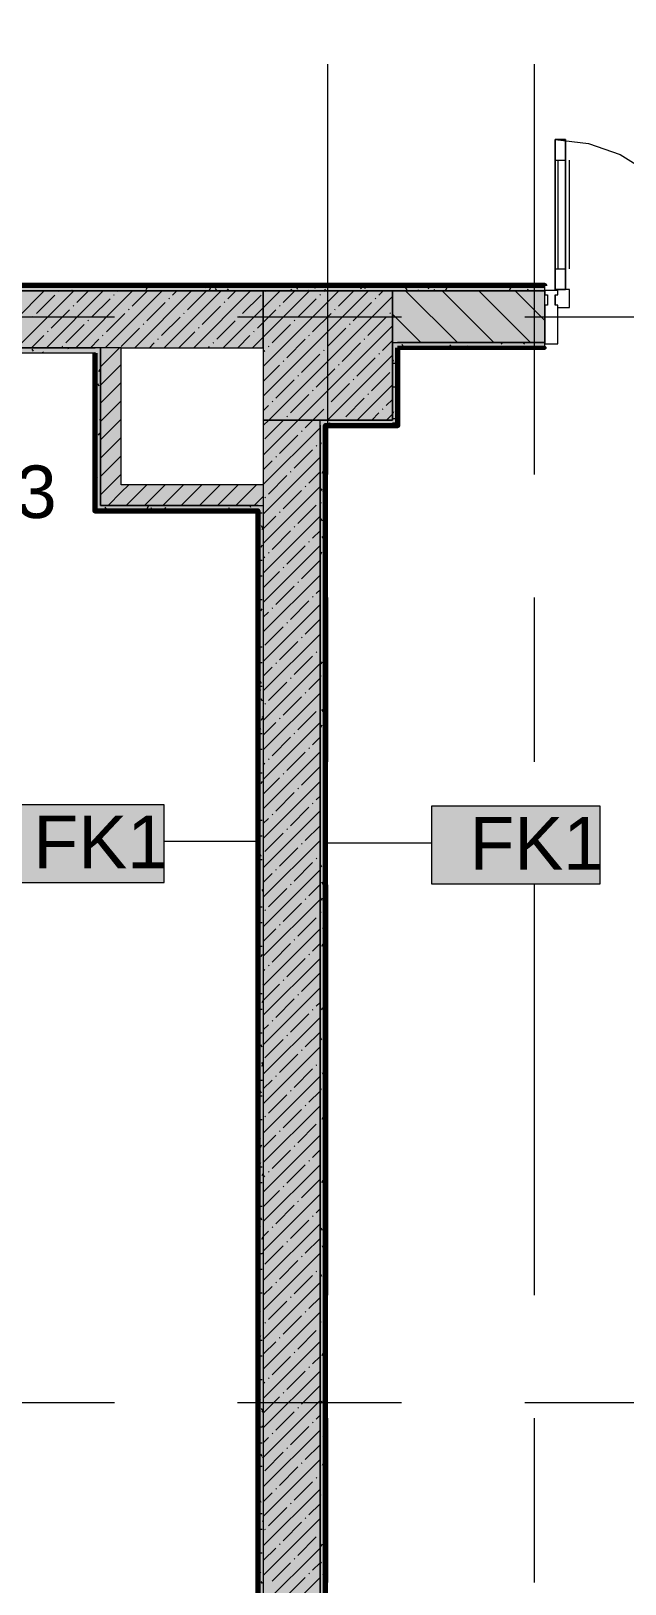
# Model space of a CAD drawing. Header units: millimetres. Extents: x -3817 to 677485, y -22715 to 103890.
# Drawn here: x 373794 to 376093, y 4817 to 10824 of the extents above; entities that cross this region are included whole.
import ezdxf

# ---------------------------------------------------------------- set-up
doc = ezdxf.new("R2010")
doc.units = ezdxf.units.MM
doc.layers.add('PDF _Геометрия', color=7, linetype='Continuous', true_color=0x1d1d1d)
doc.layers.add('PDF _Сплошная заливка', color=7, linetype='Continuous', true_color=0xffffff)
doc.layers.add('PDF _Текст', color=7, linetype='Continuous')
doc.styles.add('PDF GOST-Common', font='arial.ttf')

msp = doc.modelspace()

# ---------------------------------------------------------------- hatches: boundary and pattern name
at = {"layer": 'PDF _Сплошная заливка', "transparency": 33554559}
h = msp.add_hatch(color=256, dxfattribs=at)
h.paths.add_polyline_path([(370062.9, 9819), (372192.9, 9819), (372192.9, 9839), (370062.9, 9839)], flags=0)
h.paths.add_polyline_path([(379062.9, 9819), (379062.9, 9839), (377442.9, 9839), (377442.9, 9819), (377512.8, 9819)], flags=0)
h.paths.add_polyline_path([(373392.9, 9819), (375782.9, 9819), (375782.9, 9839), (373392.9, 9839)], flags=0)
for points in [[(370692.9, 9599), (374692.9, 9599), (374692.9, 9819), (373392.9, 9819), (373392.9, 9749), (372192.9, 9749), (372192.9, 9819), (370692.9, 9819), (370692.9, 9714.6)], [(374692.9, 9319), (375192.9, 9319), (375192.9, 9819), (374692.9, 9819), (374692.9, 9714.6)], [(375192.9, 9299), (375212.9, 9299), (375212.9, 9619), (375192.9, 9619), (375192.9, 9319)], [(374911.7, 2319), (374912.9, 2319), (374912.9, 9319), (374692.9, 9319), (374692.9, 2319)], [(374932.9, 9299), (375192.9, 9299), (375192.9, 9319), (374912.9, 9319), (374912.9, 9299)], [(374932.9, 2319), (374932.9, 9299), (374912.9, 9299), (374912.9, 2319), (374925.9, 2319)], [(374692.9, 8989), (374692.9, 9069), (374142.9, 9069), (374142.9, 8989), (374672.9, 8989)], [(374671.9, 8969), (374672.9, 8969), (374672.9, 8989), (374042.9, 8989), (374042.9, 8969), (374512.1, 8969)]]:
    msp.add_hatch(color=256, dxfattribs=at).paths.add_polyline_path(points)
h = msp.add_hatch(color=256, dxfattribs=at)
h.paths.add_polyline_path([(379172.9, 9619), (379172.9, 9819), (377442.9, 9819), (377442.9, 9619), (377512.8, 9619)], flags=0)
h.paths.add_polyline_path([(375212.9, 9619), (375782.9, 9619), (375782.9, 9819), (375192.9, 9819), (375192.9, 9619)], flags=0)
h = msp.add_hatch(color=256, dxfattribs=at)
h.paths.add_polyline_path([(377512.8, 9599), (379172.9, 9599), (379172.9, 9619), (377442.9, 9619), (377442.9, 9599)], flags=0)
h.paths.add_polyline_path([(375212.9, 9599), (375782.9, 9599), (375782.9, 9619), (375212.9, 9619)], flags=0)

# ---------------------------------------------------------------- linework, layer by layer
at = {"layer": 'PDF _Геометрия', "color": 253, "lineweight": 9, "true_color": 0xaaaaaa}
msp.add_lwpolyline([(375822.9, 9824), (375822.9, 10404), (375952, 10389.5), (376074.5, 10346.6), (376184.5, 10277.5), (376276.4, 10185.6), (376345.5, 10075.7), (376388.3, 9953.1), (376402.9, 9824, -0.414215), (377402.9, 10824), (377402.9, 9824)], format="xyb", dxfattribs=at)
for points in [[(374942.9, 9108.7), (374942.9, 10696.2)], [(375742.9, 9108.7), (375742.9, 10696.2)], [(375822.9, 10324), (375862.9, 10324)], [(375832.9, 10324), (375832.9, 9904)], [(375876.9, 10324), (375876.9, 9904)], [(375822.9, 9904), (375862.9, 9904)], [(375832.9, 9754), (375877.9, 9754), (375877.9, 9824), (375822.9, 9824), (375822.9, 9821)], [(375822.9, 9804), (375822.9, 9764)], [(372530, 9719), (374117.5, 9719)], [(374593.8, 9719), (375228.8, 9719)], [(375705, 9719), (377292.5, 9719)], [(374942.9, 7997.4), (374942.9, 8632.4)], [(375742.9, 7997.4), (375742.9, 8632.4)], [(374942.9, 5933.7), (374942.9, 7521.2)], [(375742.9, 5933.7), (375742.9, 7521.2)], [(372530, 5519), (374117.5, 5519)], [(374593.8, 5519), (375228.8, 5519)], [(375705, 5519), (377292.5, 5519)], [(374942.9, 4822.4), (374942.9, 5457.4)], [(375742.9, 4822.4), (375742.9, 5457.4)]]:
    msp.add_lwpolyline(points, dxfattribs=at)
msp.add_lwpolyline([(375862.9, 9824), (375822.9, 9824), (375822.9, 10404), (375862.9, 10404), (375862.9, 9824), (375862.9, 10404), (375822.9, 10404), (375822.9, 9824)], close=True, dxfattribs=at)
at = {"layer": 'PDF _Геометрия', "color": 231, "lineweight": 70, "true_color": 0xff80c0}
for points in [[(375782.9, 9839), (375782.9, 9840), (370052.4, 9840), (369292.9, 9840), (369292.9, 9839)], [(374041.9, 9578), (374041.9, 8969), (374041.9, 8968), (374671.9, 8968), (374671.9, 2040), (370962.9, 2040)], [(374933.9, 2339), (374933.9, 9298), (375212.9, 9298), (375213.9, 9298), (375213.9, 9598)], [(375212.9, 9299), (375192.9, 9299)], [(374042.9, 8969), (374042.9, 8989)]]:
    msp.add_lwpolyline(points, dxfattribs=at)
at = {"layer": 'PDF _Геометрия', "color": 9, "lineweight": 9, "true_color": 0xc0c0c0}
for points in [[(373392.9, 9839), (373392.9, 9819), (375192.9, 9819), (375192.9, 9619), (375192.9, 9319), (374912.9, 9319), (374692.9, 9319), (374692.9, 9069), (374142.9, 9069), (374142.9, 9599), (374692.9, 9599), (374692.9, 9819), (370692.9, 9819), (370692.9, 9599), (371392.9, 9599), (371392.9, 9069), (370272.9, 9069), (370272.9, 9319), (370192.9, 9319), (370192.9, 9069), (370192.9, 8989), (371236.7, 8989), (370192.9, 8989), (370192.9, 9599)], [(375212.9, 9599), (375782.9, 9599), (375782.9, 9619), (375782.9, 9819), (375782.9, 9839)], [(375192.9, 9299), (375212.9, 9299)], [(374042.9, 8989), (374042.9, 8969)]]:
    msp.add_lwpolyline(points, dxfattribs=at)
at = {"layer": 'PDF _Геометрия', "color": 7, "lineweight": 9}
for points in [[(375782.9, 9839), (373392.9, 9839)], [(375192.9, 9619), (375212.9, 9619), (375782.9, 9619), (375212.9, 9619)], [(371472.9, 9579), (371472.9, 8989), (371472.9, 9579), (371472.9, 9599), (374042.9, 9599), (371472.9, 9599), (371392.9, 9599)], [(371492.9, 9579), (374041.9, 9579)], [(374142.9, 9599), (374062.9, 9599), (374042.9, 9599)], [(374042.9, 9579), (374042.9, 8989)], [(375212.9, 9299), (375212.9, 9598)], [(374912.9, 9299), (374912.9, 2319), (374912.9, 9299), (374912.9, 9319)], [(374932.9, 2340), (374932.9, 9298), (374932.9, 9299), (375192.9, 9299)], [(374692.9, 9069), (374692.9, 8989), (374692.9, 2039), (374692.9, 2019)], [(374042.9, 8969), (374671.9, 8969)], [(374672.9, 8989), (374142.9, 8989), (374672.9, 8989), (374692.9, 8989), (374692.9, 2039)], [(374672.9, 8969), (374672.9, 2040)], [(374672.4, 7688.8), (374309.7, 7688.8)], [(374933.4, 7683.4), (375344.3, 7683.4)]]:
    msp.add_lwpolyline(points, dxfattribs=at)
at = {"layer": 'PDF _Геометрия', "color": 231, "lineweight": 9, "true_color": 0xff80c0}
for points in [[(373392.9, 9839), (375782.9, 9839)], [(374042.9, 8989), (374042.9, 9579), (374041.9, 9579)], [(375213.9, 9598), (375212.9, 9598), (375212.9, 9299)], [(375192.9, 9299), (374932.9, 9299), (374932.9, 9298), (374932.9, 2339), (374933.9, 2339)], [(374672.9, 2039), (374672.9, 2040), (374672.9, 8969), (374671.9, 8969), (374042.9, 8969)]]:
    msp.add_lwpolyline(points, dxfattribs=at)
at = {"layer": 'PDF _Геометрия', "lineweight": 9}
for points in [[(373625.6, 9599), (373845.6, 9819)], [(373739.6, 9599), (373959.6, 9819)], [(373815, 9731.4), (373886.3, 9802.7)], [(373853.7, 9599), (374073.7, 9819)], [(373900.5, 9816.9), (373902.6, 9819)], [(373967.7, 9599), (374187.7, 9819)], [(373971.8, 9774.1), (374016.7, 9819)], [(374081.8, 9599), (374301.8, 9819)], [(374114.4, 9802.7), (374116.7, 9805)], [(374128.6, 9816.9), (374130.7, 9819)], [(374185.6, 9759.9), (374244.8, 9819)], [(374195.8, 9599), (374415.8, 9819)], [(374309.9, 9599), (374529.9, 9819)], [(374342.5, 9802.7), (374358.8, 9819)], [(374399.5, 9745.6), (374470.8, 9816.9)], [(374423.9, 9599), (374643.9, 9819)], [(374538, 9599), (374692.9, 9753.9), (374758, 9819)], [(374556.3, 9788.4), (374586.9, 9819)], [(374613.3, 9731.4), (374684.6, 9802.7)], [(374652, 9599), (374692.9, 9639.9), (374872, 9819)], [(374692.9, 9525.8), (374986.1, 9819)], [(374692.9, 9411.8), (375100.1, 9819)], [(374692.9, 9297.7), (374714.2, 9319), (375192.9, 9797.7)], [(374698.9, 9816.9), (374701, 9819)], [(374770.1, 9774.1), (374815, 9819)], [(374912.7, 9802.7), (374915.1, 9805)], [(374927, 9816.9), (374929.1, 9819)], [(374984, 9759.9), (375043.1, 9819)], [(375140.8, 9802.7), (375157.2, 9819)], [(375444.3, 9619), (375244.3, 9819)], [(375585.7, 9619), (375385.7, 9819)], [(375727.2, 9619), (375527.2, 9819)], [(375782.9, 9704.7), (375668.6, 9819)], [(373872, 9674.4), (373943.3, 9745.6)], [(373957.5, 9759.9), (373959.9, 9762.3)], [(374028.8, 9717.1), (374100.1, 9788.4)], [(374171.4, 9745.6), (374173.8, 9748)], [(374242.7, 9702.9), (374314, 9774.1)], [(374328.2, 9788.4), (374330.6, 9790.8)], [(374385.2, 9731.4), (374387.6, 9733.7)], [(374456.5, 9688.6), (374527.8, 9759.9)], [(374542.1, 9774.1), (374544.4, 9776.5)], [(374670.4, 9674.4), (374692.9, 9696.9), (374741.6, 9745.6)], [(374755.9, 9759.9), (374758.3, 9762.3)], [(374827.2, 9717.1), (374898.5, 9788.4)], [(374969.7, 9745.6), (374972.1, 9748)], [(375041, 9702.9), (375112.3, 9774.1)], [(375126.6, 9788.4), (375128.9, 9790.8)], [(375183.6, 9731.4), (375185.9, 9733.7)], [(373800.7, 9717.1), (373803.1, 9719.5)], [(373929, 9617.3), (374000.3, 9688.6)], [(374014.6, 9702.9), (374016.9, 9705.2)], [(374085.9, 9660.1), (374157.1, 9731.4)], [(374142.9, 9603.1), (374214.2, 9674.4)], [(374228.4, 9688.6), (374230.8, 9691)], [(374299.7, 9645.8), (374371, 9717.1)], [(374442.3, 9674.4), (374444.6, 9676.7)], [(374513.5, 9631.6), (374584.8, 9702.9)], [(374599.1, 9717.1), (374601.4, 9719.5)], [(374692.9, 9183.7), (374828.2, 9319), (375192.9, 9683.7)], [(374727.4, 9617.3), (374798.7, 9688.6)], [(374812.9, 9702.9), (374815.3, 9705.2)], [(374884.2, 9660.1), (374955.5, 9731.4)], [(374941.2, 9603.1), (375012.5, 9674.4)], [(375026.8, 9688.6), (375029.1, 9691)], [(375098, 9645.8), (375169.3, 9717.1)], [(375302.9, 9619), (375192.9, 9729)], [(373796.7, 9599), (373843.5, 9645.8)], [(373857.8, 9660.1), (373860.1, 9662.5)], [(374024.8, 9599), (374057.3, 9631.6)], [(374071.6, 9645.8), (374074, 9648.2)], [(374252.9, 9599), (374271.2, 9617.3)], [(374285.4, 9631.6), (374287.8, 9634)], [(374366.9, 9599), (374428, 9660.1)], [(374499.3, 9617.3), (374501.7, 9619.7)], [(374595, 9599), (374641.8, 9645.8)], [(374656.1, 9660.1), (374658.5, 9662.5)], [(374784.4, 9560.3), (374855.7, 9631.6)], [(374869.9, 9645.8), (374872.3, 9648.2)], [(374998.2, 9546), (375069.5, 9617.3)], [(375083.8, 9631.6), (375086.2, 9634)], [(375155.1, 9588.8), (375192.9, 9626.6)], [(373914.8, 9603.1), (373917.2, 9605.4)], [(374062.9, 9596), (374065.9, 9599)], [(374062.9, 9525.3), (374136.6, 9599)], [(374481, 9599), (374485, 9603.1)], [(374692.9, 9582.8), (374698.9, 9588.8)], [(374713.1, 9603.1), (374715.5, 9605.4)], [(374841.4, 9503.3), (374912.7, 9574.6)], [(374927, 9588.8), (374929.3, 9591.2)], [(374942.3, 9319), (375192.9, 9569.6)], [(375055.3, 9489), (375126.6, 9560.3)], [(375140.8, 9574.6), (375143.2, 9576.9)], [(374062.9, 9454.6), (374142.9, 9534.6)], [(374692.9, 9468.8), (374755.9, 9531.8)], [(374770.1, 9546), (374772.5, 9548.4)], [(374898.5, 9446.3), (374969.7, 9517.5)], [(374984, 9531.8), (374986.4, 9534.2)], [(375112.3, 9432), (375183.6, 9503.3)], [(374062.9, 9383.9), (374142.9, 9463.9)], [(374741.6, 9403.5), (374812.9, 9474.8)], [(374827.2, 9489), (374829.5, 9491.4)], [(374884.2, 9432), (374886.6, 9434.4)], [(374955.5, 9389.2), (375026.8, 9460.5)], [(375041, 9474.8), (375043.4, 9477.1)], [(375056.3, 9319), (375192.9, 9455.6)], [(374062.9, 9313.2), (374142.9, 9393.2)], [(374692.9, 9354.7), (374713.1, 9375)], [(374727.4, 9389.2), (374729.7, 9391.6)], [(374798.7, 9346.5), (374869.9, 9417.7)], [(374941.2, 9375), (374943.6, 9377.3)], [(375012.5, 9332.2), (375083.8, 9403.5)], [(375098, 9417.7), (375100.4, 9420.1)], [(375169.3, 9375), (375192.9, 9398.5)], [(374062.9, 9242.4), (374142.9, 9322.4)], [(374698.9, 9246.7), (374770.1, 9317.9)], [(374784.4, 9332.2), (374786.8, 9334.6)], [(374855.7, 9289.4), (374885.3, 9319), (374927, 9360.7)], [(374999.3, 9319), (375000.6, 9320.3)], [(375113.4, 9319), (375140.8, 9346.5)], [(375155.1, 9360.7), (375157.4, 9363.1)], [(375170.4, 9319), (375192.9, 9341.5)], [(374062.9, 9171.7), (374142.9, 9251.7)], [(374692.9, 9069.6), (374912.9, 9289.6)], [(374755.9, 9189.6), (374827.2, 9260.9)], [(374841.4, 9275.2), (374843.8, 9277.6)], [(374812.9, 9132.6), (374884.2, 9203.9)], [(374898.5, 9218.2), (374900.8, 9220.5)], [(374912.7, 9232.4), (374912.9, 9232.6)], [(374062.9, 9101), (374142.9, 9181)], [(374692.9, 8955.6), (374912.9, 9175.6)], [(374692.9, 9126.6), (374727.4, 9161.1)], [(374741.6, 9175.4), (374744, 9177.8)], [(374062.9, 9030.3), (374142.9, 9110.3)], [(374713.1, 9032.8), (374784.4, 9104.1)], [(374798.7, 9118.4), (374801, 9120.7)], [(374869.9, 9075.6), (374912.9, 9118.5)], [(374092.3, 8989), (374142.9, 9039.6), (374172.3, 9069)], [(374163, 8989), (374243, 9069)], [(374233.7, 8989), (374313.7, 9069)], [(374304.4, 8989), (374384.4, 9069)], [(374375.1, 8989), (374455.1, 9069)], [(374445.8, 8989), (374525.8, 9069)], [(374516.6, 8989), (374596.6, 9069)], [(374587.3, 8989), (374667.3, 9069)], [(374658, 8989), (374692.9, 9023.9)], [(374692.9, 8841.5), (374912.9, 9061.5)], [(374698.9, 9018.6), (374701.2, 9020.9)], [(374770.1, 8975.8), (374841.4, 9047.1)], [(374855.7, 9061.3), (374858.1, 9063.7)], [(374755.9, 8961.5), (374758.3, 8963.9)], [(374827.2, 8918.8), (374898.5, 8990.1)], [(374912.7, 9004.3), (374912.9, 9004.5)], [(374692.9, 8727.5), (374912.9, 8947.5)], [(374692.9, 8898.5), (374741.6, 8947.3)], [(374812.9, 8904.5), (374815.3, 8906.9)], [(374692.9, 8613.4), (374912.9, 8833.4)], [(374727.4, 8819), (374798.7, 8890.3)], [(374784.4, 8762), (374855.7, 8833.2)], [(374869.9, 8847.5), (374872.3, 8849.9)], [(374884.2, 8861.8), (374912.9, 8890.4)], [(374692.9, 8784.5), (374698.9, 8790.5)], [(374713.1, 8804.7), (374715.5, 8807.1)], [(374841.4, 8704.9), (374912.7, 8776.2)], [(374692.9, 8670.4), (374755.9, 8733.4)], [(374692.9, 8499.4), (374912.9, 8719.4)], [(374770.1, 8747.7), (374772.5, 8750.1)], [(374741.6, 8605.1), (374812.9, 8676.4)], [(374827.2, 8690.7), (374829.5, 8693)], [(374898.5, 8647.9), (374912.9, 8662.3)], [(374692.9, 8385.3), (374912.9, 8605.3)], [(374727.4, 8590.9), (374729.7, 8593.3)], [(374798.7, 8548.1), (374869.9, 8619.4)], [(374884.2, 8633.7), (374886.6, 8636)], [(374692.9, 8556.4), (374713.1, 8576.6)], [(374784.4, 8533.9), (374786.8, 8536.2)], [(374855.7, 8491.1), (374912.9, 8548.3)], [(374692.9, 8271.3), (374912.9, 8491.3)], [(374698.9, 8448.3), (374770.1, 8519.6)], [(374841.4, 8476.8), (374843.8, 8479.2)], [(374755.9, 8391.3), (374827.2, 8462.6)], [(374898.5, 8419.8), (374900.8, 8422.2)], [(374912.7, 8434.1), (374912.9, 8434.2)], [(374692.9, 8157.2), (374912.9, 8377.2)], [(374692.9, 8328.3), (374727.4, 8362.8)], [(374741.6, 8377), (374744, 8379.4)], [(374812.9, 8334.3), (374884.2, 8405.6)], [(374713.1, 8234.5), (374784.4, 8305.8)], [(374798.7, 8320), (374801, 8322.4)], [(374869.9, 8277.2), (374912.9, 8320.2)], [(374692.9, 8043.2), (374912.9, 8263.2)], [(374770.1, 8177.5), (374841.4, 8248.7)], [(374855.7, 8263), (374858.1, 8265.4)], [(374698.9, 8220.2), (374701.2, 8222.6)], [(374827.2, 8120.4), (374898.5, 8191.7)], [(374912.7, 8206), (374912.9, 8206.1)], [(374692.9, 7929.1), (374912.9, 8149.1)], [(374692.9, 8100.2), (374741.6, 8148.9)], [(374755.9, 8163.2), (374758.3, 8165.6)], [(374727.4, 8020.6), (374798.7, 8091.9)], [(374812.9, 8106.2), (374815.3, 8108.5)], [(374869.9, 8049.2), (374872.3, 8051.5)], [(374884.2, 8063.4), (374912.9, 8092.1)], [(374692.9, 7815.1), (374912.9, 8035.1)], [(374692.9, 7986.1), (374698.9, 7992.1)], [(374713.1, 8006.4), (374715.5, 8008.8)], [(374784.4, 7963.6), (374855.7, 8034.9)], [(374692.9, 7872.1), (374755.9, 7935.1)], [(374770.1, 7949.4), (374772.5, 7951.7)], [(374841.4, 7906.6), (374912.7, 7977.9)], [(374692.9, 7701), (374912.9, 7921)], [(374741.6, 7806.8), (374812.9, 7878.1)], [(374827.2, 7892.3), (374829.5, 7894.7)], [(374798.7, 7749.8), (374869.9, 7821.1)], [(374884.2, 7835.3), (374886.6, 7837.7)], [(374898.5, 7849.6), (374912.9, 7864)], [(374692.9, 7587), (374912.9, 7807)], [(374692.9, 7758.1), (374713.1, 7778.3)], [(374727.4, 7792.5), (374729.7, 7794.9)], [(374855.7, 7692.7), (374912.9, 7750)], [(374692.9, 7472.9), (374912.9, 7692.9)], [(374698.9, 7650), (374770.1, 7721.3)], [(374784.4, 7735.5), (374786.8, 7737.9)], [(374755.9, 7593), (374827.2, 7664.2)], [(374841.4, 7678.5), (374843.8, 7680.9)], [(374912.7, 7635.7), (374912.9, 7635.9)], [(374692.9, 7358.9), (374912.9, 7578.9)], [(374741.6, 7578.7), (374744, 7581.1)], [(374812.9, 7535.9), (374884.2, 7607.2)], [(374898.5, 7621.5), (374900.8, 7623.8)], [(374692.9, 7530), (374727.4, 7564.4)], [(374798.7, 7521.7), (374801, 7524)], [(374869.9, 7478.9), (374912.9, 7521.9)], [(374692.9, 7244.8), (374912.9, 7464.8)], [(374713.1, 7436.1), (374784.4, 7507.4)], [(374770.1, 7379.1), (374841.4, 7450.4)], [(374855.7, 7464.6), (374858.1, 7467)], [(374698.9, 7421.9), (374701.2, 7424.3)], [(374827.2, 7322.1), (374898.5, 7393.4)], [(374912.7, 7407.6), (374912.9, 7407.8)], [(374692.9, 7130.8), (374912.9, 7350.8)], [(374692.9, 7301.9), (374741.6, 7350.6)], [(374755.9, 7364.9), (374758.3, 7367.2)], [(374727.4, 7222.3), (374798.7, 7293.6)], [(374812.9, 7307.8), (374815.3, 7310.2)], [(374884.2, 7265.1), (374912.9, 7293.8)], [(374692.9, 7016.7), (374912.9, 7236.7)], [(374713.1, 7208), (374715.5, 7210.4)], [(374784.4, 7165.3), (374855.7, 7236.6)], [(374869.9, 7250.8), (374872.3, 7253.2)], [(374692.9, 7187.8), (374698.9, 7193.8)], [(374770.1, 7151), (374772.5, 7153.4)], [(374841.4, 7108.2), (374912.7, 7179.5)], [(374692.9, 7073.8), (374755.9, 7136.8)], [(374692.9, 6902.7), (374912.9, 7122.7)], [(374827.2, 7094), (374829.5, 7096.4)], [(374741.6, 7008.5), (374812.9, 7079.7)], [(374884.2, 7037), (374886.6, 7039.3)], [(374898.5, 7051.2), (374912.9, 7065.7)], [(374692.9, 6788.6), (374912.9, 7008.6)], [(374692.9, 6959.7), (374713.1, 6979.9)], [(374727.4, 6994.2), (374729.7, 6996.6)], [(374798.7, 6951.4), (374869.9, 7022.7)], [(374698.9, 6851.6), (374770.1, 6922.9)], [(374784.4, 6937.2), (374786.8, 6939.5)], [(374855.7, 6894.4), (374912.9, 6951.6)], [(374692.9, 6674.6), (374912.9, 6894.6)], [(374755.9, 6794.6), (374827.2, 6865.9)], [(374841.4, 6880.1), (374843.8, 6882.5)], [(374812.9, 6737.6), (374884.2, 6808.9)], [(374898.5, 6823.1), (374900.8, 6825.5)], [(374912.7, 6837.4), (374912.9, 6837.6)], [(374692.9, 6560.5), (374912.9, 6780.5)], [(374692.9, 6731.6), (374727.4, 6766.1)], [(374741.6, 6780.4), (374744, 6782.7)], [(374713.1, 6637.8), (374784.4, 6709.1)], [(374798.7, 6723.3), (374801, 6725.7)], [(374855.7, 6666.3), (374858.1, 6668.7)], [(374869.9, 6680.6), (374912.9, 6723.5)], [(374692.9, 6446.5), (374912.9, 6666.5)], [(374698.9, 6623.5), (374701.2, 6625.9)], [(374770.1, 6580.8), (374841.4, 6652)], [(374912.7, 6609.3), (374912.9, 6609.5)], [(374692.9, 6332.4), (374912.9, 6552.4)], [(374692.9, 6503.5), (374741.6, 6552.3)], [(374755.9, 6566.5), (374758.3, 6568.9)], [(374827.2, 6523.7), (374898.5, 6595)], [(374727.4, 6423.9), (374798.7, 6495.2)], [(374812.9, 6509.5), (374815.3, 6511.9)], [(374884.2, 6466.7), (374912.9, 6495.4)], [(374692.9, 6218.4), (374912.9, 6438.4)], [(374784.4, 6366.9), (374855.7, 6438.2)], [(374869.9, 6452.5), (374872.3, 6454.8)], [(374692.9, 6389.5), (374698.9, 6395.4)], [(374713.1, 6409.7), (374715.5, 6412.1)], [(374841.4, 6309.9), (374912.7, 6381.2)], [(374692.9, 6275.4), (374755.9, 6338.4)], [(374692.9, 6104.3), (374912.9, 6324.3)], [(374770.1, 6352.7), (374772.5, 6355)], [(374741.6, 6210.1), (374812.9, 6281.4)], [(374827.2, 6295.6), (374829.5, 6298)], [(374898.5, 6252.9), (374912.9, 6267.3)], [(374692.9, 5990.3), (374912.9, 6210.3)], [(374727.4, 6195.9), (374729.7, 6198.2)], [(374798.7, 6153.1), (374869.9, 6224.4)], [(374884.2, 6238.6), (374886.6, 6241)], [(374692.9, 6161.4), (374713.1, 6181.6)], [(374784.4, 6138.8), (374786.8, 6141.2)], [(374855.7, 6096.1), (374912.9, 6153.3)], [(374692.9, 5876.2), (374912.9, 6096.2)], [(374698.9, 6053.3), (374770.1, 6124.6)], [(374755.9, 5996.3), (374827.2, 6067.5)], [(374841.4, 6081.8), (374843.8, 6084.2)], [(374812.9, 5939.2), (374884.2, 6010.5)], [(374898.5, 6024.8), (374900.8, 6027.1)], [(374912.7, 6039), (374912.9, 6039.2)], [(374692.9, 5762.2), (374912.9, 5982.2)], [(374692.9, 5933.3), (374727.4, 5967.8)], [(374741.6, 5982), (374744, 5984.4)], [(374713.1, 5839.4), (374784.4, 5910.7)], [(374798.7, 5925), (374801, 5927.4)], [(374869.9, 5882.2), (374912.9, 5925.2)], [(374692.9, 5648.1), (374912.9, 5868.1)], [(374698.9, 5825.2), (374701.2, 5827.6)], [(374770.1, 5782.4), (374841.4, 5853.7)], [(374855.7, 5868), (374858.1, 5870.3)], [(374755.9, 5768.2), (374758.3, 5770.5)], [(374827.2, 5725.4), (374898.5, 5796.7)], [(374912.7, 5810.9), (374912.9, 5811.1)], [(374692.9, 5534.1), (374912.9, 5754.1)], [(374692.9, 5705.2), (374741.6, 5753.9)], [(374812.9, 5711.1), (374815.3, 5713.5)], [(374727.4, 5625.6), (374798.7, 5696.9)], [(374869.9, 5654.1), (374872.3, 5656.5)], [(374884.2, 5668.4), (374912.9, 5697.1)], [(374692.9, 5420), (374912.9, 5640)], [(374692.9, 5591.1), (374698.9, 5597.1)], [(374713.1, 5611.3), (374715.5, 5613.7)], [(374784.4, 5568.6), (374855.7, 5639.9)], [(374692.9, 5477.1), (374755.9, 5540.1)], [(374770.1, 5554.3), (374772.5, 5556.7)], [(374841.4, 5511.6), (374912.7, 5582.8)], [(374692.9, 5306), (374912.9, 5526)], [(374741.6, 5411.8), (374812.9, 5483)], [(374827.2, 5497.3), (374829.5, 5499.7)], [(374898.5, 5454.5), (374912.9, 5469)], [(374692.9, 5191.9), (374912.9, 5411.9)], [(374798.7, 5354.7), (374869.9, 5426)], [(374884.2, 5440.3), (374886.6, 5442.6)], [(374692.9, 5363), (374713.1, 5383.2)], [(374727.4, 5397.5), (374729.7, 5399.9)], [(374855.7, 5297.7), (374912.9, 5354.9)], [(374692.9, 5077.9), (374912.9, 5297.9)], [(374698.9, 5254.9), (374770.1, 5326.2)], [(374784.4, 5340.5), (374786.8, 5342.9)], [(374755.9, 5197.9), (374827.2, 5269.2)], [(374841.4, 5283.5), (374843.8, 5285.8)], [(374898.5, 5226.4), (374900.8, 5228.8)], [(374912.7, 5240.7), (374912.9, 5240.9)], [(374692.9, 4963.8), (374912.9, 5183.8)], [(374692.9, 5134.9), (374727.4, 5169.4)], [(374741.6, 5183.7), (374744, 5186)], [(374812.9, 5140.9), (374884.2, 5212.2)], [(374713.1, 5041.1), (374784.4, 5112.4)], [(374798.7, 5126.6), (374801, 5129)], [(374869.9, 5083.9), (374912.9, 5126.8)], [(374692.9, 4849.8), (374912.9, 5069.8)], [(374770.1, 4984.1), (374841.4, 5055.4)], [(374855.7, 5069.6), (374858.1, 5072)], [(374698.9, 5026.8), (374701.2, 5029.2)], [(374827.2, 4927.1), (374898.5, 4998.3)], [(374912.7, 5012.6), (374912.9, 5012.8)], [(374692.9, 4735.7), (374912.9, 4955.7)], [(374692.9, 4906.8), (374741.6, 4955.6)], [(374755.9, 4969.8), (374758.3, 4972.2)], [(374727.4, 4827.3), (374798.7, 4898.5)], [(374812.9, 4912.8), (374815.3, 4915.2)], [(374884.2, 4870), (374912.9, 4898.7)], [(374692.9, 4621.7), (374912.9, 4841.7)], [(374784.4, 4770.2), (374855.7, 4841.5)], [(374869.9, 4855.8), (374872.3, 4858.1)]]:
    msp.add_lwpolyline(points, dxfattribs=at)
at = {"layer": 'PDF _Геометрия', "color": 253, "lineweight": 9, "true_color": 0x9b9b9b}
for points in [[(373860.4, 9839), (373856.4, 9832.1)], [(373950.3, 9819), (373948.9, 9821.4)], [(373955.9, 9821.5), (373954.5, 9819)], [(374048.3, 9832), (374044.3, 9839)], [(374243.3, 9831.5), (374238.2, 9822.8)], [(374282.8, 9839), (374279.9, 9834)], [(374362.1, 9837.2), (374361.1, 9839)], [(374447.4, 9819.3), (374447.2, 9819)], [(374471.8, 9830.2), (374466.7, 9838.9)], [(374489, 9830.4), (374484, 9821.7)], [(374513.4, 9819), (374508.4, 9827.7)], [(374557, 9826.3), (374552.8, 9819)], [(374607.8, 9838.3), (374607.4, 9839)], [(374705.1, 9839), (374703.3, 9835.9)], [(374785.5, 9835.3), (374783.4, 9839)], [(374802.8, 9825.3), (374799.2, 9819)], [(374827.2, 9824.2), (374822.1, 9832.9)], [(374870.8, 9821.2), (374869.5, 9819)], [(374895.2, 9828.3), (374890.2, 9837)], [(374935.7, 9819), (374931.8, 9825.8)], [(375072.9, 9825.3), (375067.9, 9834)], [(375090.1, 9835.3), (375085.1, 9826.6)], [(375127.5, 9839), (375126.7, 9837.8)], [(375250.6, 9822.3), (375245.6, 9831)], [(375287.7, 9819), (375287.2, 9819.8)], [(375294.2, 9823.1), (375291.9, 9819)], [(375335.9, 9834.2), (375330.8, 9825.5)], [(375358.1, 9819), (375355.2, 9823.9)], [(375403.9, 9830.1), (375398.9, 9821.4)], [(375534.1, 9819), (375532.9, 9820.9)], [(375632.4, 9831.5), (375628.1, 9839)], [(375649.6, 9829), (375644.6, 9820.3)], [(375717.7, 9825), (375714.2, 9819)], [(375618.3, 9612.2), (375614.3, 9619)], [(375704.3, 9619), (375700.4, 9612.2)], [(373803.7, 9585.2), (373798.7, 9593.9)], [(373842.5, 9579), (373840.3, 9582.8)], [(373886.8, 9579.8), (373886.3, 9579)], [(373939.7, 9593.4), (373936.5, 9599)], [(374049.2, 9556.4), (374044.2, 9547.7)], [(375198.9, 9546.1), (375193.9, 9554.8)], [(375227.9, 9600), (375238, 9600)], [(375236.5, 9602.9), (375231.4, 9611.6)], [(375273.9, 9599), (375273.1, 9600.5)], [(375288.9, 9600), (375298.9, 9600)], [(375344.3, 9599), (375341.1, 9604.6)], [(375418.1, 9610.8), (375413, 9602.1)], [(375441.3, 9600), (375451.3, 9600)], [(375486.1, 9606.7), (375481.6, 9599)], [(375520.3, 9599), (375518.8, 9601.6)], [(375532.7, 9600), (375542.8, 9600)], [(375624.2, 9600), (375634.2, 9600)], [(374042.9, 9539), (374049.3, 9539)], [(374060.4, 9514.8), (374055.4, 9506.1)], [(375197.5, 9539), (375207.5, 9539)], [(374057.6, 9450.2), (374052.6, 9459)], [(375197.5, 9447.6), (375207.5, 9447.6)], [(374042.9, 9417.1), (374049.3, 9417.1)], [(374042.9, 9325.6), (374049.3, 9325.6)], [(374062.9, 9319.1), (374060.7, 9322.9)], [(375197.6, 9350.9), (375192.9, 9342.7)], [(375197.5, 9325.6), (375207.5, 9325.6)], [(374048.1, 9310.7), (374043.1, 9302)], [(374059.3, 9269), (374054.3, 9260.3)], [(374954.3, 9299.2), (374949.2, 9307.9)], [(375130.4, 9299), (375126.9, 9305)], [(374043.4, 9230.9), (374042.9, 9231.9)], [(374042.9, 9203.7), (374049.3, 9203.7)], [(374917.3, 9231.2), (374912.9, 9223.5)], [(374932, 9216), (374926.9, 9224.7)], [(374923.1, 9173.2), (374932.9, 9173.2)], [(374932.9, 9153.4), (374931, 9156.6)], [(374042.9, 9081.8), (374049.3, 9081.8)], [(374051.6, 9094.8), (374046.6, 9103.6)], [(374924.4, 9121.5), (374919.4, 9112.8)], [(374923.1, 9112.3), (374932.9, 9112.3)], [(374920.3, 9053.5), (374915.3, 9044.8)], [(374923.1, 9020.8), (374932.9, 9020.8)], [(374929, 9038.3), (374923.9, 9047)], [(374931.5, 9011.8), (374926.4, 9003.1)], [(374043, 8996.9), (374042.9, 8996.8)], [(374086.2, 8974), (374081.1, 8982.7)], [(374130.7, 8990.4), (374140.7, 8990.4)], [(374205.4, 8973.5), (374202.8, 8969)], [(374247.1, 8984.7), (374242, 8975.9)], [(374263.9, 8971), (374258.8, 8979.7)], [(374315.1, 8980.6), (374310.1, 8971.9)], [(374370.6, 8969), (374368.5, 8972.7)], [(374546.6, 8969), (374546.2, 8969.7)], [(374560.8, 8979.5), (374555.8, 8970.8)], [(374628.9, 8975.4), (374625.2, 8969)], [(374645.7, 8980.3), (374640.6, 8989)], [(374679.3, 8959.9), (374689.3, 8959.9)], [(374917.8, 8996.6), (374912.9, 9005.1)], [(374691.4, 8901.1), (374686.4, 8909.8)], [(374692.8, 8903.3), (374687.8, 8894.6)], [(374921.9, 8928.6), (374916.9, 8937.3)], [(374688.7, 8835.2), (374683.7, 8826.5)], [(374926, 8860.6), (374920.9, 8869.3)], [(374923.1, 8838), (374932.9, 8838)], [(374679.3, 8777), (374689.3, 8777)], [(374914.8, 8818.9), (374912.9, 8822.3)], [(374919.2, 8807.8), (374914.2, 8799)], [(374923.1, 8777), (374932.9, 8777)], [(374679.3, 8716), (374689.3, 8716)], [(374930.4, 8766.1), (374925.3, 8757.4)], [(374677.2, 8681.8), (374672.9, 8689.3)], [(374923.1, 8685.6), (374932.9, 8685.6)], [(374679.3, 8624.6), (374689.3, 8624.6)], [(374687.6, 8589.5), (374682.6, 8580.8)], [(374931.2, 8546.8), (374926.1, 8555.5)], [(374914, 8494), (374912.9, 8492)], [(374923.1, 8502.7), (374932.9, 8502.7)], [(374679.3, 8441.7), (374689.3, 8441.7)], [(374923.1, 8441.7), (374932.9, 8441.7)], [(374675.4, 8385.4), (374672.9, 8381.1)], [(374679.3, 8380.8), (374689.3, 8380.8)], [(374692.9, 8349.9), (374692.6, 8350.3)], [(374921.1, 8384.3), (374916.1, 8375.6)], [(374923.1, 8350.3), (374932.9, 8350.3)], [(374686.5, 8300), (374681.5, 8308.7)], [(374917, 8327.4), (374912.9, 8334.6)], [(374682.4, 8275.7), (374677.4, 8267)], [(374679.3, 8289.3), (374689.3, 8289.3)], [(374690.6, 8231.9), (374685.6, 8240.6)], [(374678.4, 8207.7), (374673.3, 8199)], [(374692.9, 8167), (374689.6, 8172.6)], [(374925.2, 8191.4), (374920.1, 8200.1)], [(374683.5, 8122.3), (374678.5, 8131)], [(374689.5, 8166.1), (374684.5, 8157.4)], [(374920, 8138.6), (374915, 8129.9)], [(374923.1, 8167.4), (374932.9, 8167.4)], [(374679.3, 8106.4), (374689.3, 8106.4)], [(374923.1, 8106.4), (374932.9, 8106.4)], [(374931.2, 8096.9), (374926.1, 8088.2)], [(374676.4, 8012.6), (374672.9, 8018.7)], [(374679.3, 8045.5), (374689.3, 8045.5)], [(374923.1, 8015), (374932.9, 8015)], [(374677.3, 7962), (374672.9, 7954.4)], [(374680.5, 7944.6), (374675.5, 7953.3)], [(374679.3, 7954), (374689.3, 7954)], [(374688.4, 7920.3), (374683.4, 7911.6)], [(374932.9, 7917), (374929.1, 7910.5)], [(374923.1, 7832.1), (374932.9, 7832.1)], [(374932.9, 7812.3), (374929.4, 7818.3)], [(374679.3, 7771.2), (374689.3, 7771.2)], [(374923.1, 7771.2), (374932.9, 7771.2)], [(374679.3, 7710.2), (374689.3, 7710.2)], [(374685.7, 7630.8), (374680.7, 7639.5)], [(374923.1, 7679.7), (374932.9, 7679.7)], [(374931.4, 7631.9), (374926.4, 7640.6)], [(374932.9, 7673.2), (374928, 7664.8)], [(374679.3, 7618.8), (374689.3, 7618.8)], [(374920.3, 7590.2), (374915.3, 7599)], [(374679.2, 7538.5), (374674.1, 7529.8)], [(374924.4, 7522.2), (374919.3, 7530.9)], [(374692.9, 7496.4), (374688.8, 7503.4)], [(374920.8, 7469.4), (374915.8, 7460.7)], [(374923.1, 7496.8), (374932.9, 7496.8)], [(374928.5, 7454.2), (374923.4, 7462.9)], [(374679.3, 7435.9), (374689.3, 7435.9)], [(374917.3, 7412.5), (374912.9, 7420.2)], [(374923.1, 7435.9), (374932.9, 7435.9)], [(374679.3, 7374.9), (374689.3, 7374.9)], [(374927.9, 7359.7), (374922.9, 7351)], [(374923.1, 7344.4), (374932.9, 7344.4)], [(374678.1, 7292.8), (374673, 7284.1)], [(374679.7, 7275.4), (374674.7, 7284.1)], [(374679.3, 7283.5), (374689.3, 7283.5)], [(374923.8, 7291.7), (374918.8, 7283)], [(374689.2, 7251.2), (374684.2, 7242.4)], [(374914.3, 7234.8), (374912.9, 7237.3)], [(374932.9, 7246.5), (374929.9, 7241.4)], [(374923.1, 7161.6), (374932.9, 7161.6)], [(374932.9, 7141.7), (374928.6, 7149.1)], [(374679.3, 7100.6), (374689.3, 7100.6)], [(374692.9, 7135.6), (374691.3, 7132.8)], [(374923.1, 7100.6), (374932.9, 7100.6)], [(374679.3, 7039.6), (374689.3, 7039.6)], [(374692.2, 7073.5), (374687.2, 7064.7)], [(374922.7, 7046), (374917.7, 7037.3)], [(374923.1, 7009.2), (374932.9, 7009.2)], [(374932.9, 7002.6), (374928.8, 6995.6)], [(374679.3, 6948.2), (374689.3, 6948.2)], [(374919.5, 6921.1), (374914.5, 6929.8)], [(374689, 6893.6), (374684, 6902.3)], [(374691.1, 6827.7), (374686.1, 6819)], [(374692.9, 6825.9), (374688, 6834.3)], [(374927.7, 6785), (374922.6, 6793.7)], [(374923.1, 6826.3), (374932.9, 6826.3)], [(374679.3, 6765.3), (374689.3, 6765.3)], [(374692.9, 6764.9), (374692.1, 6766.2)], [(374917.5, 6732.2), (374912.9, 6724.2)], [(374923.1, 6765.3), (374932.9, 6765.3)], [(374674.8, 6674.2), (374672.9, 6677.6)], [(374679.3, 6704.4), (374689.3, 6704.4)], [(374686, 6715.9), (374681, 6724.6)], [(374923.1, 6673.9), (374932.9, 6673.9)], [(374678.9, 6623.6), (374673.8, 6614.9)], [(374678.9, 6606.2), (374673.9, 6614.9)], [(374679.3, 6612.9), (374689.3, 6612.9)], [(374913.4, 6664.2), (374912.9, 6663.2)], [(374924.6, 6622.5), (374919.6, 6613.8)], [(374913.5, 6565.7), (374912.9, 6566.7)], [(374683, 6538.2), (374678, 6546.9)], [(374685.9, 6514), (374680.9, 6505.2)], [(374923.1, 6491), (374932.9, 6491)], [(374681.9, 6445.9), (374676.8, 6437.2)], [(374679.3, 6430), (374689.3, 6430)], [(374923.1, 6430), (374932.9, 6430)], [(374679.3, 6369.1), (374689.3, 6369.1)], [(374692.9, 6404.1), (374688, 6395.6)], [(374923.5, 6376.8), (374918.5, 6368.1)], [(374932.9, 6410.2), (374931.9, 6411.9)], [(374923.1, 6338.6), (374932.9, 6338.6)], [(374932.9, 6332.1), (374929.6, 6326.4)], [(374679.3, 6277.6), (374689.3, 6277.6)], [(374680.8, 6200.2), (374675.7, 6191.5)], [(374688.2, 6224.4), (374683.2, 6233.1)], [(374922.8, 6183.9), (374917.7, 6192.6)], [(374932.9, 6227.3), (374928.9, 6234.2)], [(374691.9, 6158.6), (374686.9, 6149.8)], [(374923.1, 6155.7), (374932.9, 6155.7)], [(374932.9, 6149.2), (374932.6, 6148.7)], [(374679.3, 6094.8), (374689.3, 6094.8)], [(374692.9, 6094.3), (374691.3, 6097.1)], [(374926.9, 6115.8), (374921.8, 6124.5)], [(374923.1, 6094.8), (374932.9, 6094.8)], [(374679.3, 6033.8), (374689.3, 6033.8)], [(374919.8, 6006.2), (374914.7, 6014.9)], [(374930.9, 6047.8), (374925.9, 6056.5)], [(374674, 6005.1), (374672.9, 6007.1)], [(374914.2, 5995), (374912.9, 5992.6)], [(374923.1, 6003.3), (374932.9, 6003.3)], [(374679.3, 5942.4), (374689.3, 5942.4)], [(374932.9, 5905.4), (374931.5, 5903)], [(374675.6, 5886.4), (374672.9, 5881.7)], [(374682.2, 5869), (374677.2, 5877.7)], [(374916.8, 5828.5), (374912.9, 5835.2)], [(374682.7, 5776.7), (374677.6, 5768)], [(374923.1, 5820.4), (374932.9, 5820.4)], [(374679.3, 5759.5), (374689.3, 5759.5)], [(374913.2, 5749.3), (374912.9, 5748.8)], [(374924.3, 5707.6), (374919.3, 5698.9)], [(374923.1, 5759.5), (374932.9, 5759.5)], [(374932.9, 5739.6), (374931.1, 5742.7)], [(374679.3, 5698.5), (374689.3, 5698.5)], [(374923.1, 5668), (374932.9, 5668)], [(374679.3, 5607.1), (374689.3, 5607.1)], [(374931.4, 5598), (374926.4, 5589.2)], [(374681.6, 5531), (374676.5, 5522.3)], [(374927.3, 5529.9), (374922.3, 5521.2)], [(374691.5, 5487.2), (374686.4, 5495.9)], [(374692.7, 5489.4), (374687.7, 5480.7)], [(374922, 5514.7), (374916.9, 5523.4)], [(374923.1, 5485.2), (374932.9, 5485.2)], [(374679.3, 5424.2), (374689.3, 5424.2)], [(374692.9, 5423.8), (374690.5, 5427.9)], [(374923.1, 5424.2), (374932.9, 5424.2)], [(374679.3, 5363.2), (374689.3, 5363.2)], [(374930.1, 5378.6), (374925.1, 5387.3)], [(374688.5, 5309.5), (374683.5, 5318.2)], [(374692.9, 5306.8), (374690.7, 5303)], [(374923.1, 5332.8), (374932.9, 5332.8)], [(374677.3, 5267.9), (374672.9, 5275.5)], [(374679.3, 5271.8), (374689.3, 5271.8)], [(374926.2, 5284.2), (374921.2, 5275.5)], [(374932.9, 5234.8), (374932.3, 5233.8)], [(374681.4, 5199.8), (374676.4, 5208.5)], [(374685.5, 5131.8), (374680.5, 5140.5)], [(374916, 5159.3), (374912.9, 5164.7)], [(374923.1, 5149.9), (374932.9, 5149.9)], [(374674.3, 5090.2), (374672.9, 5092.7)], [(374679.3, 5088.9), (374689.3, 5088.9)], [(374692.9, 5062.9), (374689.6, 5057.2)], [(374914, 5080.1), (374912.9, 5078.2)], [(374923.1, 5088.9), (374932.9, 5088.9)], [(374679.3, 5028), (374689.3, 5028)], [(374923.1, 4997.5), (374932.9, 4997.5)], [(374679.3, 4936.5), (374689.3, 4936.5)], [(374921, 4970.4), (374916, 4961.7)], [(374916.9, 4902.4), (374912.9, 4895.4)], [(374682.4, 4861.8), (374677.3, 4853.1)], [(374690.7, 4818), (374685.6, 4826.7)], [(374928.1, 4860.7), (374923.1, 4852)], [(374932.9, 4825.2), (374931.4, 4827.8)]]:
    msp.add_lwpolyline(points, dxfattribs=at)
at = {"layer": 'PDF _Геометрия', "color": 7, "lineweight": 9}
for points in [[(375192.9, 9819), (374692.9, 9819), (374692.9, 9319), (375192.9, 9319)], [(375782.9, 9819), (375192.9, 9819)], [(374309.7, 7830.6), (373656.5, 7830.6), (373656.5, 7530.6), (374309.7, 7530.6)], [(375997.5, 7825.3), (375344.3, 7825.3), (375344.3, 7525.3), (375997.5, 7525.3)]]:
    msp.add_lwpolyline(points, close=True, dxfattribs=at)
at = {"layer": 'PDF _Геометрия', "color": 7, "lineweight": 20}
msp.add_lwpolyline([(375822.9, 9804), (375832.9, 9804), (375832.9, 9821), (375782.9, 9821), (375782.9, 9804), (375792.9, 9804), (375792.9, 9764), (375782.9, 9764), (375782.9, 9614), (375832.9, 9614), (375832.9, 9764), (375822.9, 9764)], close=True, dxfattribs=at)
at = {"layer": 'PDF _Геометрия', "color": 9, "lineweight": 9, "true_color": 0xc0c0c0}
msp.add_lwpolyline([(374062.9, 9599), (374062.9, 8989), (374142.9, 8989), (374062.9, 8989)], close=True, dxfattribs=at)
at = {"layer": 'PDF _Геометрия', "color": 5, "lineweight": 53}
msp.add_lwpolyline([(375213.9, 9598), (375782.9, 9598), (375782.9, 9599), (375212.9, 9599)], dxfattribs=at)
at = {"layer": 'PDF _Геометрия', "color": 5, "lineweight": 9}
msp.add_lwpolyline([(375212.9, 9599), (375212.9, 9598)], dxfattribs=at)
at = {"layer": 'PDF _Геометрия', "color": 253, "lineweight": 9, "true_color": 0x9b9b9b}
msp.add_lwpolyline([(374049.3, 8990.4), (374042.9, 8990.4)], close=True, dxfattribs=at)
at = {"layer": 'PDF _Сплошная заливка', "lineweight": 35, "transparency": 33554559}
for points in [[(371472.9, 9579), (374042.9, 9579), (371472.9, 9599), (374042.9, 9599)], [(374062.9, 8989), (374062.9, 9599), (374042.9, 8989), (374042.9, 9599)], [(374142.9, 8989), (374142.9, 9599), (374062.9, 8989), (374062.9, 9599)], [(374692.9, 2019), (374692.9, 8989), (374672.9, 2019), (374672.9, 8989)]]:
    msp.add_solid(points, dxfattribs=at)
at = {"layer": 'PDF _Сплошная заливка', "color": 5, "lineweight": 35, "transparency": 33554559}
msp.add_solid([(375782.9, 9598), (375782.9, 9599), (375213.9, 9598)], dxfattribs=at)
at = {"layer": 'PDF _Сплошная заливка', "color": 254, "lineweight": 35, "true_color": 0xffb9dc, "transparency": 33554559}
msp.add_solid([(375212.9, 9298), (375212.9, 9299), (374933.9, 9298)], dxfattribs=at)
at = {"layer": 'PDF _Сплошная заливка', "lineweight": 9, "transparency": 33554559}
for points in [[(374309.7, 7830.6), (373656.5, 7830.6), (374309.7, 7530.6), (373656.5, 7530.6)], [(375997.5, 7825.3), (375344.3, 7825.3), (375997.5, 7525.3), (375344.3, 7525.3)]]:
    msp.add_solid(points, dxfattribs=at)

# ---------------------------------------------------------------- texts
at = {"layer": 'PDF _Текст', "char_height": 203.2, "attachment_point": 4, "style": 'PDF GOST-Common'}
for s, insert in [('FK13', (373215.4, 9040.4)), ('FK1', (373803.6, 7687.2)), ('FK1', (375491.4, 7681.9))]:
    msp.add_mtext(s, dxfattribs=dict(at, insert=insert))

doc.saveas('drawing.dxf')
